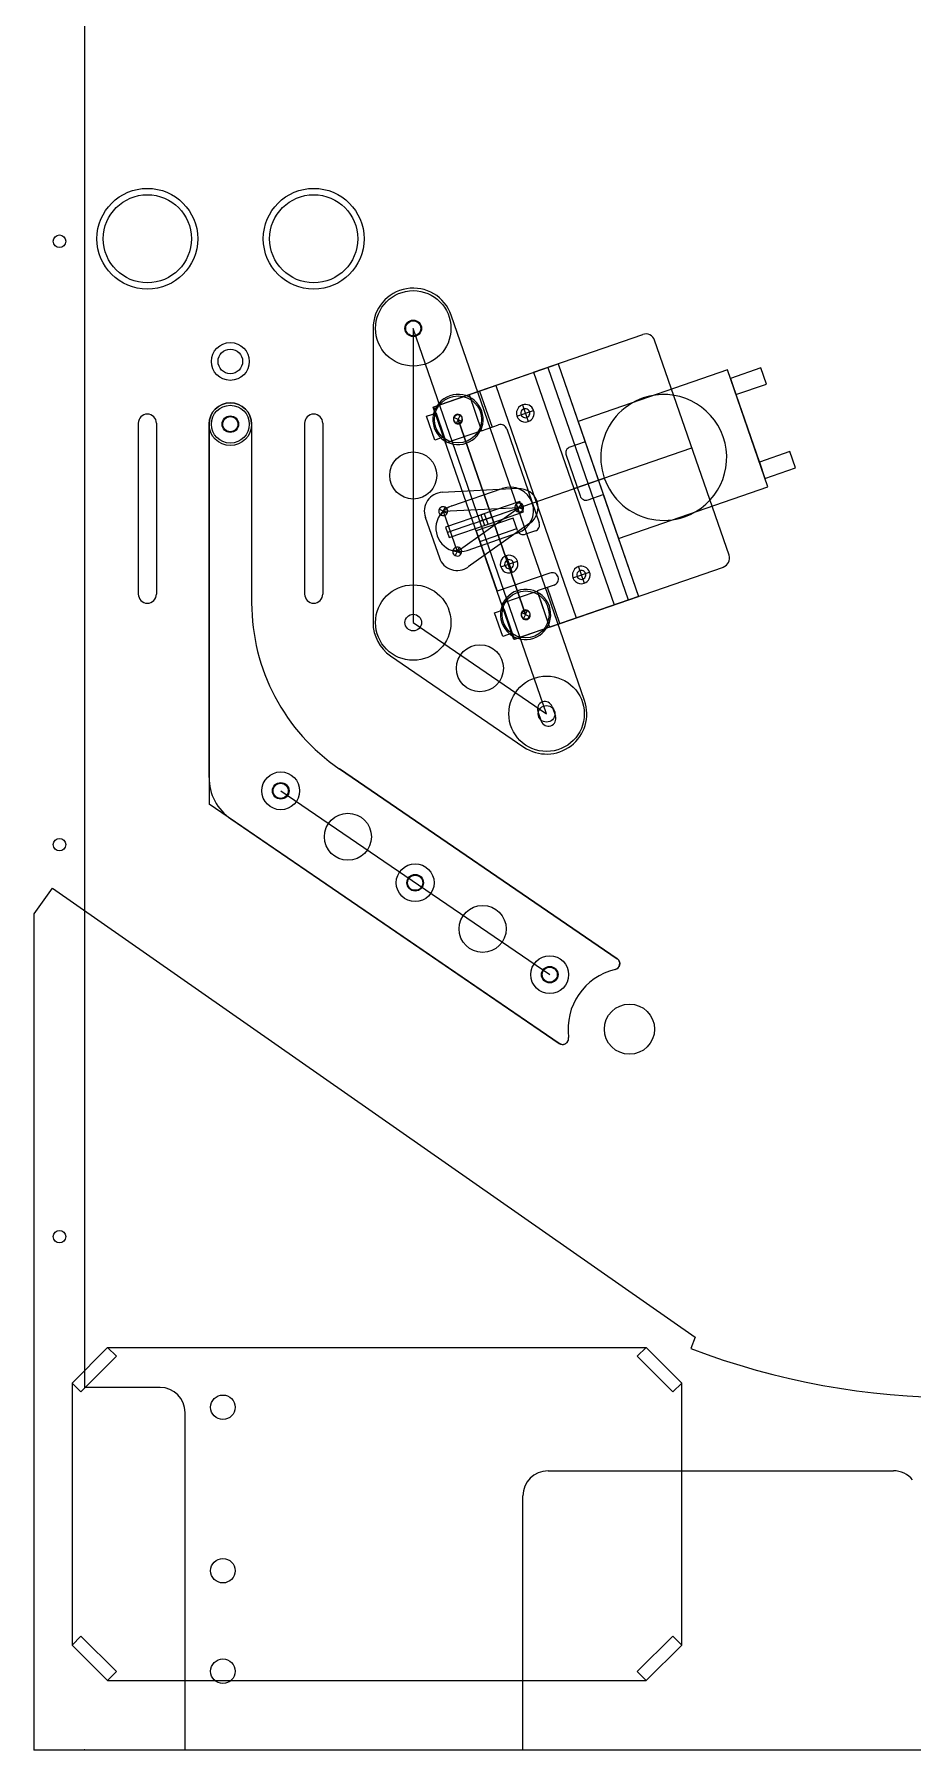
# Model space of a CAD drawing. Header units: inches. Extents: x -0.5 to 19.7, y 0 to 45.8.
# Drawn here: x -0.5 to 8.23, y 0 to 17.06 of the extents above; entities that cross this region are included whole.
import ezdxf

# ---------------------------------------------------------------- set-up
doc = ezdxf.new("R2010")
doc.units = ezdxf.units.IN
doc.header["$MEASUREMENT"] = 0
for name, color, linetype in [('1_250BIT_500DEP', 7, 'Continuous'), ('1A_250BIT_500DEP', 7, 'Continuous'), ('2_250BIT_250DEP', 7, 'Continuous'), ('6_125BIT_500DEP', 7, 'Continuous'), ('6A_125BIT_500DEP', 7, 'Continuous'), ('8_250BIT_500OUTLINE', 7, 'Continuous'), ('CONSTRUCTION', 7, 'Continuous'), ('DF_COMP', 7, 'Continuous'), ('PLASTICS', 7, 'Continuous')]:
    doc.layers.add(name, color=color, linetype=linetype)

msp = doc.modelspace()

# ---------------------------------------------------------------- linework, layer by layer
msp.add_point((-0.5, 0))
at = {"layer": '1_250BIT_500DEP', "linetype": 'Continuous'}
for p, q in [((3.651, 12.368), (4.153, 12.542)), ((3.804, 11.925), (4.306, 12.099))]:
    msp.add_line(p, q, dxfattribs=at)
for centre, radius in [((3.713, 13.228), 0.234), ((3.268, 12.671), 0.234), ((4.385, 11.289), 0.234), ((3.931, 10.754), 0.234), ((2.618, 9.078), 0.234), ((3.958, 8.162), 0.234), ((5.418, 7.165), 0.25)]:
    msp.add_circle(centre, radius, dxfattribs=at)
for centre, start, end in [((4.23, 12.321), 289.0935, 109.0935), ((3.727, 12.147), 109.0935, 289.0935)]:
    msp.add_arc(centre, 0.234, start, end, dxfattribs=at)
at = {"layer": '1A_250BIT_500DEP', "linetype": 'Continuous'}
for centre in [(0.624, 15.025), (2.278, 15.025)]:
    msp.add_circle(centre, 0.438, dxfattribs=at)
at = {"layer": '2_250BIT_250DEP', "linetype": 'Continuous'}
for centre in [(0.624, 15.025), (2.278, 15.025)]:
    msp.add_circle(centre, 0.501, dxfattribs=at)
at = {"layer": '6_125BIT_500DEP', "linetype": 'Continuous'}
for p, q in [((0.534, 13.191), (0.534, 11.491)), ((0.714, 13.191), (0.714, 11.491)), ((2.188, 13.191), (2.188, 11.491)), ((2.368, 13.191), (2.368, 11.491))]:
    msp.add_line(p, q, dxfattribs=at)
for centre, radius in [((3.268, 14.134), 0.0825), ((1.449, 13.805), 0.122), ((1.449, 13.181), 0.0825), ((3.268, 11.208), 0.0825), ((4.594, 10.301), 0.0825), ((1.95, 9.535), 0.0825), ((3.287, 8.621), 0.0825), ((4.625, 7.707), 0.0825), ((1.375, 3.405), 0.122), ((1.375, 1.78), 0.122), ((1.375, 0.78), 0.122)]:
    msp.add_circle(centre, radius, dxfattribs=at)
for centre, start, end in [((0.624, 13.191), 0, 180), ((2.278, 13.191), 0, 180), ((0.624, 11.491), 180, 0), ((2.278, 11.491), 180, 0)]:
    msp.add_arc(centre, 0.09, start, end, dxfattribs=at)
at = {"layer": '6A_125BIT_500DEP', "linetype": 'Continuous'}
for centre in [(-0.25, 15), (-0.25, 9), (-0.25, 5.102)]:
    msp.add_circle(centre, 0.0625, dxfattribs=at)
at = {"layer": '8_250BIT_500OUTLINE', "linetype": 'Continuous'}
for p, q in [((0, 45.5), (0, 3.602)), ((0.75, 3.602), (0, 3.602)), ((1, 0), (1, 3.352)), ((4.608, 2.773), (8.042, 2.773)), ((4.358, 0), (4.358, 2.523)), ((1, 0), (4.358, 0))]:
    msp.add_line(p, q, dxfattribs=at)
for centre, start, end in [((0.75, 3.352), 0, 90), ((4.608, 2.523), 90, 180), ((8.042, 2.523), 39.8896, 90)]:
    msp.add_arc(centre, 0.25, start, end, dxfattribs=at)
at = {"layer": '8_250BIT_500OUTLINE'}
msp.add_point((0, 0), dxfattribs=at)
at = {"layer": 'CONSTRUCTION', "linetype": 'Continuous'}
for p, q in [((-0.5, 8.313), (-0.32, 8.568)), ((-0.32, 8.568), (6.072, 4.102)), ((-0.5, 0), (-0.5, 8.313)), ((6.072, 4.102), (6.028, 3.989)), ((0.228, 4), (-0.125, 3.646)), ((0.228, 4), (5.584, 4)), ((0.317, 3.912), (0.228, 4)), ((5.584, 4), (5.495, 3.912)), ((5.937, 3.646), (5.584, 4)), ((-0.037, 3.558), (0.317, 3.912)), ((5.495, 3.912), (5.849, 3.558)), ((-0.125, 3.646), (-0.125, 1.041)), ((-0.125, 3.646), (-0.037, 3.558)), ((5.849, 3.558), (5.937, 3.646)), ((5.937, 1.041), (5.937, 3.646)), ((-0.037, 1.129), (-0.125, 1.041)), ((-0.125, 1.041), (0.228, 0.688)), ((0.317, 0.776), (-0.037, 1.129)), ((5.849, 1.129), (5.495, 0.776)), ((5.584, 0.688), (5.937, 1.041)), ((5.937, 1.041), (5.849, 1.129)), ((0.228, 0.688), (0.317, 0.776)), ((0.228, 0.688), (5.584, 0.688)), ((5.495, 0.776), (5.584, 0.688)), ((-0.5, 0), (17.875, 0))]:
    msp.add_line(p, q, dxfattribs=at)
msp.add_arc((8.687, 10.973), 7.473, 249.155, 290.845, dxfattribs=at)
at = {"layer": 'DF_COMP', "linetype": 'Continuous'}
for p, q in [((4.594, 10.301), (3.268, 14.134)), ((3.268, 14.134), (3.268, 11.208)), ((4.465, 13.697), (5.551, 14.073)), ((6.408, 11.877), (5.668, 14.016)), ((3.467, 13.351), (4.708, 13.781)), ((3.824, 13.475), (4.708, 13.781)), ((4.465, 13.697), (5.266, 11.384)), ((4.605, 13.746), (5.406, 11.433)), ((4.708, 13.781), (4.977, 13.006)), ((4.708, 13.781), (5.509, 11.469)), ((6.392, 13.721), (4.907, 13.207)), ((6.795, 12.557), (6.392, 13.721)), ((6.724, 13.74), (6.422, 13.636)), ((6.78, 13.579), (6.724, 13.74)), ((3.927, 13.511), (4.051, 13.151)), ((4.088, 13.566), (4.888, 11.254)), ((6.422, 13.636), (6.477, 13.475)), ((6.449, 13.555), (6.738, 12.723)), ((6.477, 13.475), (6.78, 13.579)), ((4.267, 11.039), (3.467, 13.351)), ((3.474, 13.354), (3.824, 13.475)), ((3.598, 12.994), (3.474, 13.354)), ((3.824, 13.475), (3.948, 13.116)), ((3.824, 13.475), (3.948, 13.116)), ((4.299, 13.261), (4.465, 13.318)), ((4.353, 13.372), (4.411, 13.207)), ((1.237, 13.181), (1.237, 9.404)), ((1.661, 13.181), (1.661, 11.405)), ((3.401, 13.26), (3.495, 13.292)), ((3.482, 13.023), (3.401, 13.26)), ((3.495, 13.292), (3.577, 13.056)), ((3.713, 13.228), (3.673, 13.247)), ((3.713, 13.228), (3.694, 13.188)), ((3.713, 13.228), (3.733, 13.268)), ((3.713, 13.228), (4.385, 11.289)), ((3.713, 13.228), (3.754, 13.208)), ((4.385, 11.289), (3.713, 13.228)), ((3.948, 13.116), (4.117, 13.174)), ((4.198, 13.135), (4.521, 12.2)), ((4.907, 13.207), (5.31, 12.043)), ((3.577, 13.056), (3.482, 13.023)), ((3.948, 13.116), (3.598, 12.994)), ((4.977, 13.006), (4.826, 12.953)), ((4.787, 12.873), (4.927, 12.468)), ((4.865, 12.541), (6.038, 12.947)), ((7.012, 12.908), (6.71, 12.803)), ((6.71, 12.803), (6.765, 12.642)), ((7.068, 12.747), (7.012, 12.908)), ((3.867, 12.195), (5.109, 12.625)), ((5.109, 12.625), (5.168, 12.645)), ((6.765, 12.642), (7.068, 12.747)), ((4.31, 12.54), (3.557, 12.503)), ((5.008, 12.428), (5.158, 12.481)), ((5.158, 12.481), (5.509, 11.469)), ((5.31, 12.043), (6.795, 12.557)), ((3.566, 12.316), (3.526, 12.335)), ((3.566, 12.316), (3.546, 12.276)), ((3.566, 12.316), (3.585, 12.356)), ((3.566, 12.316), (4.321, 12.352)), ((3.566, 12.316), (3.606, 12.296)), ((3.566, 12.316), (3.705, 11.914)), ((3.976, 12.291), (3.589, 12.157)), ((3.705, 11.914), (4.321, 12.352)), ((3.867, 12.195), (4.345, 12.36)), ((4.327, 12.412), (3.94, 12.278)), ((3.976, 12.175), (4.363, 12.309)), ((4.012, 12.187), (3.976, 12.291)), ((4.321, 12.352), (4.281, 12.372)), ((4.321, 12.352), (4.302, 12.312)), ((4.321, 12.352), (4.341, 12.392)), ((4.321, 12.352), (4.361, 12.333)), ((4.363, 12.309), (4.327, 12.412)), ((3.388, 12.255), (3.528, 11.853)), ((3.589, 12.157), (3.625, 12.054)), ((3.867, 12.195), (3.607, 12.105)), ((3.625, 12.054), (4.012, 12.187)), ((4.428, 12.198), (3.814, 11.761)), ((4.262, 12.247), (3.893, 12.119)), ((3.893, 12.119), (4.101, 11.519)), ((3.929, 12.016), (4.298, 12.143)), ((4.049, 12.258), (3.931, 12.217)), ((3.94, 12.278), (3.976, 12.175)), ((4.304, 12.125), (4.262, 12.247)), ((4.482, 12.119), (4.385, 12.086)), ((3.705, 11.914), (3.724, 11.954)), ((3.705, 11.914), (3.665, 11.933)), ((3.705, 11.914), (3.685, 11.874)), ((3.705, 11.914), (3.745, 11.894)), ((4.139, 11.761), (4.304, 11.818)), ((4.193, 11.873), (4.25, 11.707)), ((4.627, 11.701), (4.101, 11.519)), ((4.856, 11.653), (5.022, 11.71)), ((4.91, 11.764), (4.967, 11.599)), ((5.266, 11.384), (6.352, 11.76)), ((4.15, 11.401), (4.5, 11.522)), ((5.509, 11.469), (4.267, 11.039)), ((4.668, 11.581), (4.5, 11.523)), ((4.5, 11.523), (4.624, 11.162)), ((4.5, 11.522), (4.624, 11.162)), ((4.727, 11.198), (4.603, 11.558)), ((4.624, 11.162), (5.509, 11.469)), ((4.077, 11.306), (4.171, 11.339)), ((4.159, 11.07), (4.077, 11.306)), ((4.274, 11.041), (4.15, 11.401)), ((4.171, 11.339), (4.253, 11.103)), ((4.385, 11.289), (4.345, 11.308)), ((4.385, 11.289), (4.365, 11.249)), ((4.385, 11.289), (4.404, 11.329)), ((4.385, 11.289), (4.425, 11.269)), ((3.268, 11.208), (4.594, 10.301)), ((4.253, 11.103), (4.159, 11.07)), ((4.624, 11.162), (4.274, 11.041)), ((5.295, 7.866), (2.533, 9.754)), ((4.719, 7.024), (1.237, 9.404)), ((1.95, 9.535), (4.625, 7.707))]:
    msp.add_line(p, q, dxfattribs=at)
for centre, radius in [((3.268, 14.134), 0.375), ((1.449, 13.805), 0.188), ((1.449, 13.181), 0.212), ((1.449, 13.181), 0.188), ((3.268, 11.208), 0.375), ((4.594, 10.301), 0.375), ((1.95, 9.535), 0.188), ((3.287, 8.621), 0.188), ((4.625, 7.707), 0.188)]:
    msp.add_circle(centre, radius, dxfattribs=at)
for centre, radius, start, end in [((5.581, 13.986), 0.0921, 64.094, 109.0934), ((5.581, 13.986), 0.0921, 19.094, 64.0934), ((3.713, 13.228), 0.25, 49.0957, 109.093), ((3.713, 13.228), 0.25, 109.0957, 169.093), ((3.713, 13.228), 0.25, 349.0957, 49.093), ((4.382, 13.29), 0.0876, 169.0957, 229.093), ((4.382, 13.29), 0.0876, 109.0957, 169.093), ((4.382, 13.29), 0.0445, 109.0957, 169.093), ((4.382, 13.29), 0.0876, 19.1087, 109.0894), ((4.382, 13.29), 0.0445, 49.0957, 109.093), ((4.382, 13.29), 0.0445, 349.0956, 49.093), ((4.382, 13.29), 0.0876, 289.1087, 19.0895), ((5.759, 12.85), 0.626, 109.0957, 169.093), ((5.759, 12.85), 0.626, 19.1087, 109.0895), ((3.713, 13.228), 0.25, 169.0957, 229.093), ((3.711, 13.235), 0.0445, 109.0957, 169.093), ((3.711, 13.235), 0.0445, 169.0957, 229.093), ((3.713, 13.228), 0.0445, 169.0957, 229.093), ((3.713, 13.228), 0.0445, 109.0957, 169.093), ((3.711, 13.235), 0.0445, 229.0956, 289.0931), ((3.713, 13.228), 0.0445, 229.0957, 289.093), ((3.711, 13.235), 0.0445, 49.0957, 109.093), ((3.713, 13.228), 0.0445, 49.0957, 109.093), ((3.711, 13.235), 0.0445, 289.0957, 349.093), ((3.713, 13.228), 0.0445, 289.0957, 349.093), ((3.711, 13.235), 0.0445, 349.0957, 49.093), ((3.713, 13.228), 0.0445, 349.0957, 49.093), ((3.713, 13.228), 0.25, 289.0957, 349.093), ((4.138, 13.114), 0.0636, 64.0941, 109.0934), ((4.138, 13.114), 0.0636, 19.094, 64.0934), ((4.382, 13.29), 0.0876, 229.0957, 289.093), ((4.382, 13.29), 0.0445, 169.0957, 229.093), ((4.382, 13.29), 0.0445, 229.0957, 289.093), ((4.382, 13.29), 0.0445, 289.0957, 349.093), ((3.713, 13.228), 0.25, 229.0957, 289.093), ((5.759, 12.85), 0.626, 169.0957, 229.093), ((5.759, 12.85), 0.626, 289.1087, 19.0895), ((4.847, 12.893), 0.0636, 154.094, 199.0934), ((4.847, 12.893), 0.0636, 109.094, 154.0934), ((3.566, 12.316), 0.188, 92.7581, 145.925), ((4.321, 12.352), 0.188, 19.0996, 93.2929), ((4.987, 12.488), 0.0636, 199.094, 244.0934), ((3.566, 12.316), 0.188, 145.9264, 199.0933), ((3.566, 12.316), 0.0445, 169.0956, 229.093), ((3.566, 12.316), 0.0445, 109.0957, 169.093), ((3.566, 12.316), 0.0445, 229.0957, 289.093), ((3.566, 12.316), 0.0445, 49.0957, 109.093), ((3.566, 12.316), 0.0445, 289.0957, 349.093), ((3.566, 12.316), 0.0445, 349.0957, 49.093), ((4.321, 12.352), 0.0445, 109.0957, 169.093), ((4.321, 12.352), 0.0445, 169.0957, 229.093), ((4.321, 12.352), 0.0445, 229.0957, 289.093), ((4.321, 12.352), 0.0445, 49.0957, 109.093), ((4.321, 12.352), 0.0445, 289.0957, 349.093), ((4.321, 12.352), 0.0445, 349.0957, 49.093), ((4.321, 12.352), 0.188, 304.8987, 19.0921), ((4.987, 12.488), 0.0636, 244.094, 289.0934), ((5.759, 12.85), 0.626, 229.0957, 289.093), ((4.364, 12.146), 0.0636, 199.094, 244.0934), ((4.461, 12.179), 0.0636, 289.094, 334.0934), ((4.461, 12.179), 0.0636, 334.094, 19.0934), ((3.705, 11.914), 0.0445, 109.0957, 169.093), ((3.705, 11.914), 0.0445, 49.0957, 109.093), ((3.705, 11.914), 0.0445, 349.0957, 49.093), ((4.364, 12.146), 0.0636, 244.094, 289.0934), ((3.705, 11.914), 0.188, 199.0947, 252.2615), ((3.705, 11.914), 0.0445, 169.0957, 229.093), ((3.705, 11.914), 0.0445, 229.0956, 289.0931), ((3.705, 11.914), 0.0445, 289.0957, 349.093), ((4.221, 11.79), 0.0876, 169.0957, 229.093), ((4.221, 11.79), 0.0876, 109.0957, 169.093), ((4.221, 11.79), 0.0445, 169.0957, 229.093), ((4.221, 11.79), 0.0445, 109.0957, 169.093), ((4.221, 11.79), 0.0876, 49.0957, 109.093), ((4.221, 11.79), 0.0445, 49.0957, 109.093), ((4.221, 11.79), 0.0445, 289.0957, 349.093), ((4.221, 11.79), 0.0445, 349.0957, 49.093), ((4.221, 11.79), 0.0876, 289.0957, 349.093), ((4.221, 11.79), 0.0876, 349.0957, 49.093), ((6.321, 11.847), 0.0921, 289.094, 334.0934), ((6.321, 11.847), 0.0921, 334.094, 19.0934), ((3.705, 11.914), 0.188, 252.263, 305.4299), ((4.221, 11.79), 0.0876, 229.0957, 289.093), ((4.221, 11.79), 0.0445, 229.0957, 289.093), ((4.648, 11.641), 0.0636, 64.094, 109.0934), ((4.648, 11.641), 0.0636, 289.094, 334.0934), ((4.648, 11.641), 0.0636, 19.094, 64.0934), ((4.648, 11.641), 0.0636, 334.094, 19.0934), ((4.939, 11.682), 0.0876, 169.0957, 229.093), ((4.939, 11.682), 0.0876, 109.0957, 169.093), ((4.939, 11.682), 0.0876, 229.0957, 289.093), ((4.939, 11.682), 0.0445, 169.0956, 229.093), ((4.939, 11.682), 0.0445, 109.0957, 169.093), ((4.939, 11.682), 0.0876, 19.1087, 109.0895), ((4.939, 11.682), 0.0445, 229.0957, 289.093), ((4.939, 11.682), 0.0445, 49.0956, 109.093), ((4.939, 11.682), 0.0445, 289.0957, 349.093), ((4.939, 11.682), 0.0876, 289.1087, 19.0895), ((4.939, 11.682), 0.0445, 349.0957, 49.093), ((4.385, 11.289), 0.25, 109.0957, 169.093), ((4.385, 11.289), 0.25, 49.0957, 109.093), ((4.385, 11.289), 0.25, 349.0957, 49.093), ((3.661, 11.405), 2, 180, 235.6469), ((4.385, 11.289), 0.25, 169.0957, 229.093), ((4.385, 11.289), 0.0445, 169.0957, 229.093), ((4.385, 11.289), 0.0445, 109.0957, 169.093), ((4.387, 11.282), 0.0445, 109.0957, 169.093), ((4.387, 11.282), 0.0445, 169.0956, 229.093), ((4.385, 11.289), 0.0445, 49.0957, 109.093), ((4.387, 11.282), 0.0445, 49.0957, 109.093), ((4.385, 11.289), 0.0445, 289.0957, 349.093), ((4.387, 11.282), 0.0445, 289.0957, 349.093), ((4.385, 11.289), 0.0445, 349.0957, 49.093), ((4.387, 11.282), 0.0445, 349.0957, 49.093), ((4.385, 11.289), 0.25, 229.0957, 289.093), ((4.385, 11.289), 0.0445, 229.0957, 289.093), ((4.387, 11.282), 0.0445, 229.0956, 289.0931), ((4.385, 11.289), 0.25, 289.0957, 349.093), ((5.261, 7.817), 0.06, 283.5125, 55.6469), ((5.418, 7.165), 0.611, 103.5125, 187.7813), ((4.753, 7.074), 0.06, 235.6469, 7.7813)]:
    msp.add_arc(centre, radius, start, end, dxfattribs=at)
at = {"layer": 'PLASTICS', "linetype": 'Continuous'}
for p, q in [((4.972, 10.432), (3.646, 14.265)), ((2.868, 14.134), (2.868, 11.208)), ((1.237, 9.668), (1.237, 13.181)), ((1.661, 13.181), (1.661, 11.405)), ((3.042, 10.877), (4.369, 9.97)), ((4.507, 10.323), (4.54, 10.229)), ((4.649, 10.373), (4.682, 10.278)), ((2.533, 9.754), (5.295, 7.866)), ((1.455, 9.255), (4.719, 7.024)), ((5.295, 7.866), (5.299, 7.864)), ((5.299, 7.864), (5.302, 7.861)), ((5.302, 7.861), (5.305, 7.857)), ((5.305, 7.857), (5.308, 7.854)), ((5.308, 7.854), (5.311, 7.85)), ((5.311, 7.85), (5.313, 7.846)), ((5.28, 7.76), (5.275, 7.759)), ((5.284, 7.761), (5.28, 7.76)), ((5.288, 7.763), (5.284, 7.761)), ((5.292, 7.766), (5.288, 7.763)), ((5.296, 7.768), (5.292, 7.766)), ((5.3, 7.771), (5.296, 7.768)), ((5.303, 7.774), (5.3, 7.771)), ((5.306, 7.777), (5.303, 7.774)), ((5.309, 7.781), (5.306, 7.777)), ((5.312, 7.785), (5.309, 7.781)), ((5.314, 7.789), (5.312, 7.785)), ((5.313, 7.846), (5.316, 7.842)), ((5.316, 7.793), (5.314, 7.789)), ((5.316, 7.842), (5.317, 7.838)), ((5.318, 7.797), (5.316, 7.793)), ((5.317, 7.838), (5.319, 7.833)), ((5.319, 7.802), (5.318, 7.797)), ((5.319, 7.833), (5.32, 7.829)), ((5.32, 7.806), (5.319, 7.802)), ((5.32, 7.829), (5.321, 7.824)), ((5.321, 7.811), (5.32, 7.806)), ((5.321, 7.824), (5.321, 7.82)), ((5.321, 7.82), (5.321, 7.815)), ((5.321, 7.815), (5.321, 7.811)), ((4.719, 7.024), (4.723, 7.022)), ((4.723, 7.022), (4.727, 7.02)), ((4.727, 7.02), (4.731, 7.018)), ((4.731, 7.018), (4.735, 7.017)), ((4.735, 7.017), (4.739, 7.016)), ((4.739, 7.016), (4.743, 7.015)), ((4.743, 7.015), (4.748, 7.014)), ((4.748, 7.014), (4.752, 7.014)), ((4.752, 7.014), (4.756, 7.014)), ((4.756, 7.014), (4.761, 7.014)), ((4.761, 7.014), (4.765, 7.015)), ((4.765, 7.015), (4.769, 7.016)), ((4.769, 7.016), (4.773, 7.017)), ((4.773, 7.017), (4.777, 7.019)), ((4.777, 7.019), (4.781, 7.021)), ((4.781, 7.021), (4.785, 7.023)), ((4.785, 7.023), (4.789, 7.025)), ((4.789, 7.025), (4.792, 7.028)), ((4.792, 7.028), (4.795, 7.031)), ((4.795, 7.031), (4.798, 7.034)), ((4.798, 7.034), (4.801, 7.037)), ((4.801, 7.037), (4.803, 7.041)), ((4.803, 7.041), (4.806, 7.045)), ((4.806, 7.045), (4.808, 7.049)), ((4.808, 7.049), (4.809, 7.053)), ((4.809, 7.053), (4.811, 7.057)), ((4.811, 7.057), (4.812, 7.061)), ((4.812, 7.061), (4.813, 7.065)), ((4.813, 7.07), (4.813, 7.074)), ((4.813, 7.065), (4.813, 7.07))]:
    msp.add_line(p, q, dxfattribs=at)
for centre in [(3.268, 14.134), (1.449, 13.181), (1.95, 9.535), (3.287, 8.621), (4.625, 7.707)]:
    msp.add_circle(centre, 0.075, dxfattribs=at)
for centre, radius, start, end in [((3.268, 14.134), 0.4, 19.0935, 180), ((1.449, 13.181), 0.212, 0, 180), ((3.661, 11.405), 2, 180, 235.6469), ((3.268, 11.208), 0.4, 180, 235.6469), ((4.594, 10.301), 0.4, 235.6469, 19.0935), ((4.578, 10.348), 0.075, 19.0935, 199.0935), ((4.611, 10.253), 0.075, 199.0935, 19.0935), ((1.737, 9.668), 0.5, 180, 235.6469), ((5.418, 7.165), 0.611, 103.5125, 187.7813)]:
    msp.add_arc(centre, radius, start, end, dxfattribs=at)

doc.saveas('drawing.dxf')
